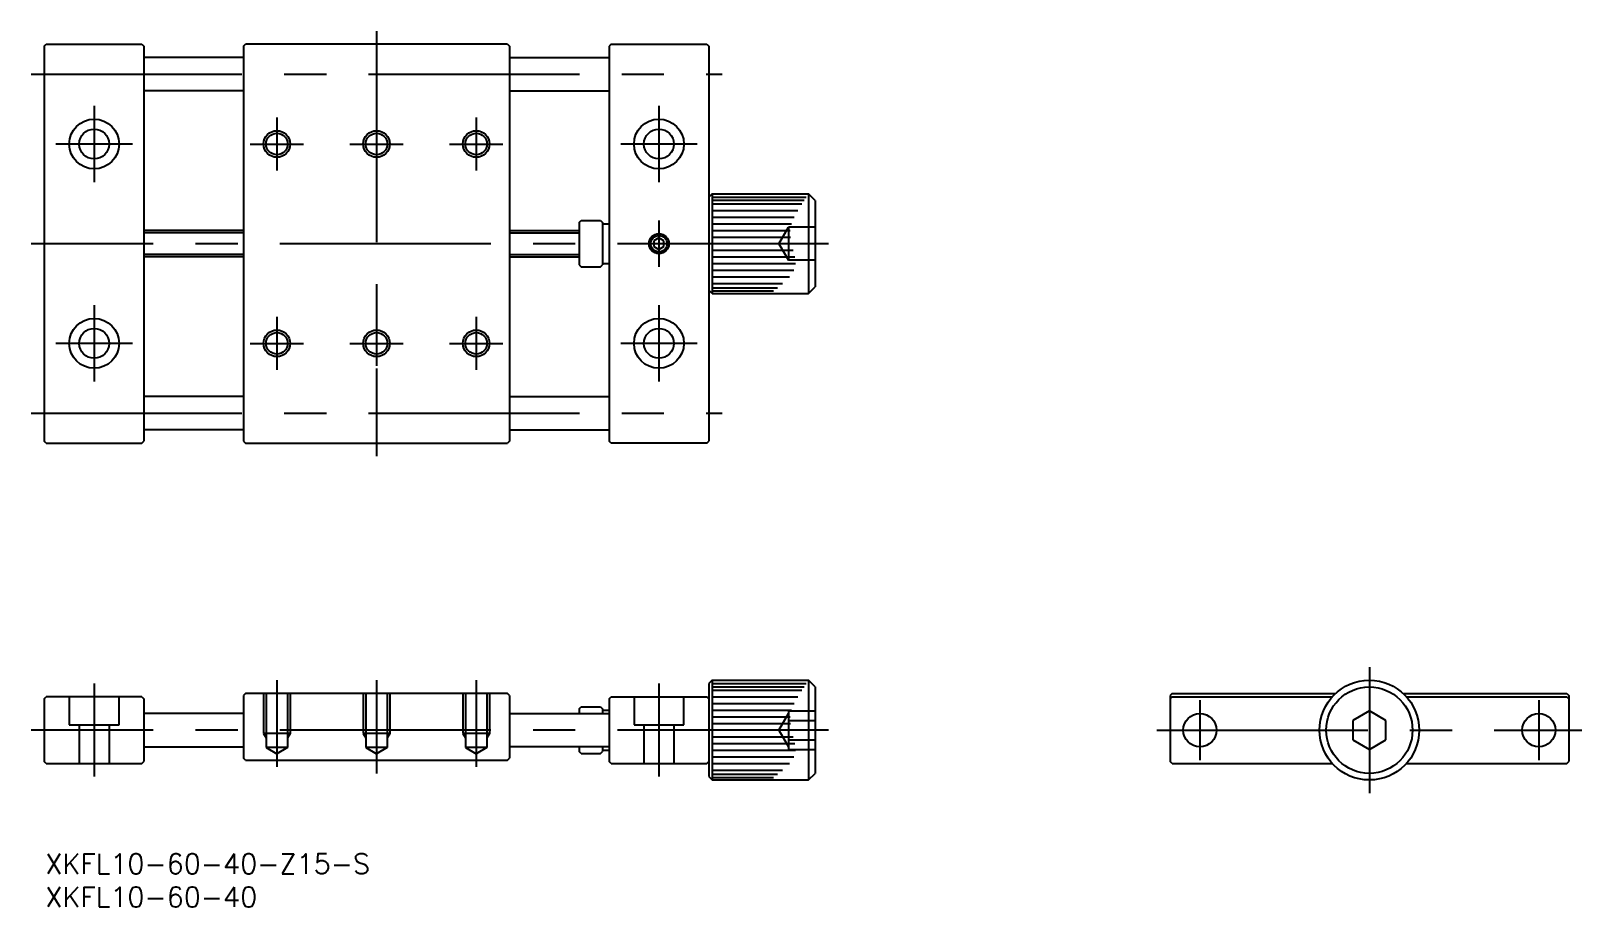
# Model space of a CAD drawing. Extents: x -201 to 32, y -27 to 105.
import ezdxf

# ---------------------------------------------------------------- set-up
doc = ezdxf.new("R2010")
doc.units = 0
doc.linetypes.add('CENTER', pattern=[50.8, 31.75, -6.35, 6.35, -6.35])
doc.linetypes.add('DASHED', pattern=[19.05, 12.7, -6.35])
doc.layers.get('0').update_dxf_attribs({"linetype": 'CONTINUOUS'})
doc.layers.add('CENTER', color=1, linetype='CONTINUOUS')
doc.styles.get("Standard").update_dxf_attribs({"font": 'txt.shx', "height": 3, "bigfont": 'bigfont.shx'})

# ---------------------------------------------------------------- blocks, each defined once
blk = doc.blocks.new('*U2')
at = {"color": 7, "linetype": 'CONTINUOUS'}
blk.add_text('XKFL10-60-40-Z15-S', height=3, dxfattribs=at).set_placement((-199.26, -21.61))
blk = doc.blocks.new('*U3')
at = {"color": 7, "linetype": 'CONTINUOUS'}
blk.add_text('XKFL10-60-40', height=3, dxfattribs=at).set_placement((-199.26, -26.61))

msp = doc.modelspace()

# ---------------------------------------------------------------- linework, layer by layer
at = {"color": 7, "linetype": 'CONTINUOUS'}
for p, q in [((-199.42, 102.91), (-199.12, 103.21)), ((-199.42, 102.91), (-199.42, 43.51)), ((-199.12, 103.21), (-184.72, 103.21)), ((-184.72, 103.21), (-184.42, 102.91)), ((-184.42, 102.91), (-184.42, 43.51)), ((-169.42, 102.91), (-169.12, 103.21)), ((-169.42, 102.91), (-169.42, 43.51)), ((-129.72, 103.21), (-169.12, 103.21)), ((-129.72, 103.21), (-129.42, 102.91)), ((-129.42, 102.91), (-129.42, 43.51)), ((-114.12, 103.21), (-114.42, 102.91)), ((-114.42, 102.91), (-114.42, 43.51)), ((-114.12, 103.21), (-99.72, 103.21)), ((-99.72, 103.21), (-99.42, 102.91)), ((-99.42, 102.91), (-99.42, 43.51)), ((-169.42, 101.21), (-184.42, 101.21)), ((-129.42, 101.21), (-114.42, 101.21)), ((-169.42, 96.21), (-184.42, 96.21)), ((-129.42, 96.21), (-114.42, 96.21)), ((-98.92, 80.71), (-99.42, 80.21)), ((-98.92, 80.71), (-98.92, 65.71)), ((-98.92, 80.71), (-84.42, 80.71)), ((-98.92, 80.21), (-84.76, 80.21)), ((-98.92, 79.75), (-85.07, 79.75)), ((-84.42, 80.71), (-84.42, 65.71)), ((-83.42, 79.71), (-84.42, 80.71)), ((-83.42, 79.71), (-83.42, 66.71)), ((-98.92, 79.21), (-85.42, 79.21)), ((-98.92, 78.21), (-86.02, 78.21)), ((-98.92, 77.21), (-86.56, 77.21)), ((-169.42, 75.21), (-184.42, 75.21)), ((-129.42, 75.21), (-118.92, 75.21)), ((-118.92, 76.41), (-118.62, 76.71)), ((-118.92, 76.41), (-118.92, 70.01)), ((-118.62, 76.71), (-115.72, 76.71)), ((-115.72, 76.71), (-115.42, 76.41)), ((-115.42, 76.41), (-115.42, 70.01)), ((-115.42, 76.21), (-114.42, 76.21)), ((-98.92, 76.21), (-86.98, 76.21)), ((-98.92, 75.21), (-87.16, 75.21)), ((-106.92, 74.08), (-107.67, 73.65)), ((-107.67, 73.65), (-107.67, 72.78)), ((-107.67, 72.78), (-106.92, 72.35)), ((-106.17, 73.65), (-106.92, 74.08)), ((-106.92, 72.35), (-106.17, 72.78)), ((-106.17, 72.78), (-106.17, 73.65)), ((-98.92, 74.21), (-87.13, 74.21)), ((-169.42, 71.21), (-184.42, 71.21)), ((-129.42, 71.21), (-118.92, 71.21)), ((-115.42, 70.21), (-114.42, 70.21)), ((-98.92, 72.21), (-86.7, 72.21)), ((-98.92, 71.21), (-86.48, 71.21)), ((-98.92, 70.21), (-86.39, 70.21)), ((-118.92, 70.01), (-118.62, 69.71)), ((-118.62, 69.71), (-115.72, 69.71)), ((-115.72, 69.71), (-115.42, 70.01)), ((-98.92, 69.21), (-86.6, 69.21)), ((-98.92, 68.21), (-87.28, 68.21)), ((-98.92, 65.71), (-99.42, 66.21)), ((-98.92, 67.21), (-88.3, 67.21)), ((-98.92, 66.58), (-89.08, 66.58)), ((-98.92, 66.11), (-89.7, 66.11)), ((-98.92, 65.71), (-84.42, 65.71)), ((-84.42, 65.71), (-83.42, 66.71)), ((-169.42, 50.21), (-184.42, 50.21)), ((-129.42, 50.21), (-114.42, 50.21)), ((-169.42, 45.21), (-184.42, 45.21)), ((-129.42, 45.21), (-114.42, 45.21)), ((-199.12, 43.21), (-199.42, 43.51)), ((-199.12, 43.21), (-184.72, 43.21)), ((-184.72, 43.21), (-184.42, 43.51)), ((-169.42, 43.51), (-169.12, 43.21)), ((-169.12, 43.21), (-129.72, 43.21)), ((-129.42, 43.51), (-129.72, 43.21)), ((-114.12, 43.21), (-114.42, 43.51)), ((-99.72, 43.21), (-114.12, 43.21)), ((-99.72, 43.21), (-99.42, 43.51)), ((-98.92, 7.5), (-99.42, 7)), ((-98.92, 7.5), (-84.42, 7.5)), ((-98.92, 7.5), (-98.92, -7.5)), ((-84.42, 7.5), (-84.42, -7.5)), ((-83.42, 6.5), (-84.42, 7.5)), ((-199.42, 4.7), (-199.12, 5)), ((-199.42, 4.7), (-199.42, -4.7)), ((-184.72, 5), (-199.12, 5)), ((-184.72, 5), (-184.42, 4.7)), ((-184.42, 4.7), (-184.42, -4.7)), ((-169.12, 5.5), (-169.42, 5.2)), ((-169.42, 5.2), (-169.42, -4.2)), ((-129.72, 5.5), (-169.12, 5.5)), ((-129.42, 5.2), (-129.72, 5.5)), ((-129.42, 5.2), (-129.42, -4.2)), ((-114.42, 4.7), (-114.12, 5)), ((-114.42, 4.7), (-114.42, -4.7)), ((-114.12, 5), (-99.72, 5)), ((-99.42, 4.7), (-99.72, 5)), ((-99.42, 7), (-99.42, -7)), ((-98.92, 7), (-84.76, 7)), ((-98.92, 6.54), (-85.07, 6.54)), ((-98.92, 6), (-85.42, 6)), ((-98.92, 5), (-86.02, 5)), ((-83.42, 6.5), (-83.42, -6.5)), ((-29.7, 5.5), (-30, 5.2)), ((-30, 5.2), (-30, -4.5)), ((-29.7, 5), (-30, 4.7)), ((-30, 4.7), (-30, -4.7)), ((-29.7, 5.5), (-5.1, 5.5)), ((-29.7, 5), (-5.59, 5)), ((5.1, 5.5), (29.7, 5.5)), ((5.59, 5), (29.7, 5)), ((29.7, 5.5), (30, 5.2)), ((29.7, 5), (30, 4.7)), ((30, 5.2), (30, -4.5)), ((30, 4.7), (30, -4.7)), ((-169.42, 2.5), (-184.42, 2.5)), ((-129.42, 2.5), (-114.42, 2.5)), ((-118.92, 3.2), (-118.62, 3.5)), ((-118.92, 3.2), (-118.92, 2.5)), ((-118.62, 3.5), (-115.72, 3.5)), ((-115.72, 3.5), (-115.42, 3.2)), ((-115.42, 3.2), (-115.42, 2.5)), ((-115.42, 3), (-114.42, 3)), ((-98.92, 4), (-86.56, 4)), ((-98.92, 3), (-86.98, 3)), ((0, 2.89), (-2.5, 1.44)), ((2.5, 1.44), (0, 2.89)), ((-98.92, 2), (-87.16, 2)), ((-98.92, 1), (-87.13, 1)), ((-2.5, 1.44), (-2.5, -1.44)), ((2.5, -1.44), (2.5, 1.44)), ((-98.92, -1), (-86.7, -1)), ((-98.92, -2), (-86.48, -2)), ((-2.5, -1.44), (0, -2.89)), ((0, -2.89), (2.5, -1.44)), ((-184.42, -2.5), (-169.42, -2.5)), ((-169.12, -4.5), (-169.42, -4.2)), ((-169.12, -4.5), (-129.72, -4.5)), ((-129.72, -4.5), (-129.42, -4.2)), ((-114.42, -2.5), (-129.42, -2.5)), ((-118.92, -2.5), (-118.92, -3.2)), ((-118.62, -3.5), (-118.92, -3.2)), ((-118.62, -3.5), (-115.72, -3.5)), ((-115.72, -3.5), (-115.42, -3.2)), ((-115.42, -2.5), (-115.42, -3.2)), ((-115.42, -3), (-114.42, -3)), ((-98.92, -3), (-86.39, -3)), ((-98.92, -4), (-86.6, -4)), ((-199.12, -5), (-199.42, -4.7)), ((-199.12, -5), (-184.72, -5)), ((-184.72, -5), (-184.42, -4.7)), ((-114.12, -5), (-114.42, -4.7)), ((-114.12, -5), (-99.72, -5)), ((-99.72, -5), (-99.42, -4.7)), ((-99.42, -7), (-98.92, -7.5)), ((-98.92, -5), (-87.28, -5)), ((-98.92, -6), (-88.3, -6)), ((-98.92, -6.64), (-89.08, -6.64)), ((-84.42, -7.5), (-83.42, -6.5)), ((-29.7, -5), (-30, -4.7)), ((-29.7, -5), (-5.59, -5)), ((5.59, -5), (29.7, -5)), ((29.7, -5), (30, -4.7)), ((-98.92, -7.11), (-89.7, -7.11)), ((-98.92, -7.5), (-84.42, -7.5))]:
    msp.add_line(p, q, dxfattribs=at)
at = {"color": 3, "linetype": 'CONTINUOUS'}
for p, q in [((-169.42, 74.83), (-184.42, 74.83)), ((-129.42, 74.83), (-118.92, 74.83)), ((-169.42, 71.59), (-184.42, 71.59)), ((-129.42, 71.59), (-118.92, 71.59))]:
    msp.add_line(p, q, dxfattribs=at)
at = {"color": 3, "linetype": 'DASHED'}
for p, q in [((-88.86, 73.21), (-87.42, 75.71)), ((-87.42, 75.71), (-87.42, 70.71)), ((-83.42, 75.71), (-87.42, 75.71)), ((-88.86, 73.21), (-87.42, 70.71)), ((-83.42, 73.21), (-87.42, 73.21)), ((-83.42, 70.71), (-87.42, 70.71)), ((-195.67, 5), (-195.67, 0.8)), ((-188.17, 0.8), (-188.17, 5)), ((-166.42, 5.5), (-166.42, -0.5)), ((-166.04, 5.5), (-166.04, -2.6)), ((-162.8, 5.5), (-162.8, -2.6)), ((-162.42, 5.5), (-162.42, -0.5)), ((-151.42, 5.5), (-151.42, -0.5)), ((-151.04, 5.5), (-151.04, -2.6)), ((-147.8, 5.5), (-147.8, -2.6)), ((-147.42, 5.5), (-147.42, -0.5)), ((-136.42, 5.5), (-136.42, -0.5)), ((-136.04, 5.5), (-136.04, -2.6)), ((-132.8, 5.5), (-132.8, -2.6)), ((-132.42, 5.5), (-132.42, -0.5)), ((-110.67, 5), (-110.67, 0.8)), ((-103.17, 0.8), (-103.17, 5)), ((-88.86, 0), (-87.42, 2.5)), ((-87.42, 2.89), (-87.42, -2.89)), ((-87.42, 2.89), (-83.42, 2.89)), ((-195.67, 0.8), (-188.17, 0.8)), ((-194.17, 0.8), (-194.17, -5)), ((-189.67, 0.8), (-189.67, -5)), ((-110.67, 0.8), (-103.17, 0.8)), ((-109.17, 0.8), (-109.17, -5)), ((-104.67, 0.8), (-104.67, -5)), ((-87.42, 1.44), (-83.42, 1.44)), ((-162.42, -0.5), (-166.42, -0.5)), ((-166.42, -0.5), (-166.04, -1.16)), ((-162.42, -0.5), (-162.8, -1.16)), ((-147.42, -0.5), (-151.42, -0.5)), ((-151.42, -0.5), (-151.04, -1.16)), ((-147.42, -0.5), (-147.8, -1.16)), ((-136.42, -0.5), (-136.04, -1.16)), ((-132.42, -0.5), (-136.42, -0.5)), ((-132.42, -0.5), (-132.8, -1.16)), ((-88.86, 0), (-87.42, -2.5)), ((-87.42, -1.44), (-83.42, -1.44)), ((-162.8, -2.6), (-166.04, -2.6)), ((-166.04, -2.6), (-164.42, -3.54)), ((-162.8, -2.6), (-164.42, -3.54)), ((-151.04, -2.6), (-149.42, -3.54)), ((-147.8, -2.6), (-151.04, -2.6)), ((-147.8, -2.6), (-149.42, -3.54)), ((-136.04, -2.6), (-134.42, -3.54)), ((-132.8, -2.6), (-136.04, -2.6)), ((-132.8, -2.6), (-134.42, -3.54)), ((-87.42, -2.89), (-83.42, -2.89))]:
    msp.add_line(p, q, dxfattribs=at)
at = {"color": 7, "linetype": 'CONTINUOUS'}
for centre, radius in [((-191.92, 88.21), 3.75), ((-106.92, 88.21), 3.75), ((-191.92, 88.21), 2.25), ((-164.42, 88.21), 1.62), ((-149.42, 88.21), 1.62), ((-134.42, 88.21), 1.62), ((-106.92, 88.21), 2.25), ((-106.92, 73.21), 1.23), ((-191.92, 58.21), 3.75), ((-106.92, 58.21), 3.75), ((-191.92, 58.21), 2.25), ((-164.42, 58.21), 1.62), ((-149.42, 58.21), 1.62), ((-134.42, 58.21), 1.62), ((-106.92, 58.21), 2.25), ((0, 0), 7.5), ((0, 0), 6.5), ((-25.5, 0), 2.5), ((-25.5, 0), 2.5), ((25.5, 0), 2.5)]:
    msp.add_circle(centre, radius, dxfattribs=at)
at = {"color": 3, "linetype": 'CONTINUOUS'}
for centre, radius in [((-164.42, 88.21), 2), ((-149.42, 88.21), 2), ((-134.42, 88.21), 2), ((-106.92, 73.21), 1.5), ((-164.42, 58.21), 2), ((-149.42, 58.21), 2), ((-134.42, 58.21), 2)]:
    msp.add_circle(centre, radius, dxfattribs=at)
at = {"layer": 'CENTER', "color": 1, "linetype": 'CENTER'}
for p, q in [((-149.42, 105.21), (-149.42, 41.21)), ((-201.42, 98.71), (-97.42, 98.71)), ((-191.92, 93.96), (-191.92, 82.46)), ((-106.92, 93.96), (-106.92, 82.46)), ((-164.42, 92.21), (-164.42, 84.21)), ((-149.42, 91.62), (-149.42, 84.81)), ((-134.42, 92.21), (-134.42, 84.21)), ((-186.17, 88.21), (-197.67, 88.21)), ((-168.42, 88.21), (-160.42, 88.21)), ((-153.42, 88.21), (-145.42, 88.21)), ((-138.42, 88.21), (-130.42, 88.21)), ((-101.17, 88.21), (-112.67, 88.21)), ((-106.92, 76.71), (-106.92, 69.71)), ((-81.42, 73.21), (-201.42, 73.21)), ((-191.92, 63.96), (-191.92, 52.46)), ((-106.92, 63.96), (-106.92, 52.46)), ((-164.42, 62.21), (-164.42, 54.21)), ((-149.42, 61.62), (-149.42, 54.81)), ((-134.42, 62.21), (-134.42, 54.21)), ((-186.17, 58.21), (-197.67, 58.21)), ((-168.42, 58.21), (-160.42, 58.21)), ((-153.42, 58.21), (-145.42, 58.21)), ((-138.42, 58.21), (-130.42, 58.21)), ((-101.17, 58.21), (-112.67, 58.21)), ((-201.42, 47.71), (-97.42, 47.71)), ((0, 9.5), (0, -9.5)), ((-164.42, 7.5), (-164.42, -5.54)), ((-149.42, 7.5), (-149.42, -6.5)), ((-134.42, 7.5), (-134.42, -5.54)), ((-191.92, 7), (-191.92, -7)), ((-106.92, 7), (-106.92, -7)), ((-25.5, 4.5), (-25.5, -4.5)), ((25.5, 4.5), (25.5, -4.5)), ((-81.42, 0), (-201.42, 0)), ((-32, 0), (32, 0))]:
    msp.add_line(p, q, dxfattribs=at)

# ---------------------------------------------------------------- block references
at = {"color": 7, "linetype": 'CONTINUOUS'}
for name in ['*U2', '*U3']:
    msp.add_blockref(name, (0, 0), dxfattribs=at)

doc.saveas('drawing.dxf')
